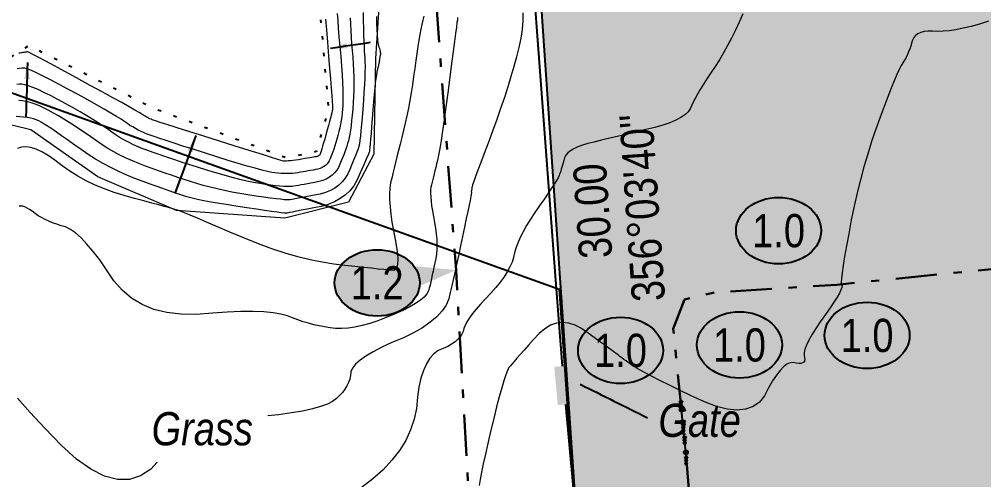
# Model space of a CAD drawing. Extents: x -19176 to -17597, y 5652440 to 5654285.
# Drawn here: x -17843.51 to -17814.41, y 5653126.6 to 5653140.48 of the extents above; entities that cross this region are included whole.
import ezdxf
from ezdxf.enums import TextEntityAlignment as Align

# ---------------------------------------------------------------- set-up
doc = ezdxf.new("R2010")
doc.units = 0
doc.header["$LTSCALE"] = 5
doc.linetypes.add('CENTERLINEX3', pattern=[5, 2.5, -1, 0.5, -1])
doc.linetypes.add('foc-TOPO', pattern=[1, 0.2, -0.8])
for name, color, linetype in [('AS-FENCE', 48, 'foc-FENCE'), ('AS-FENCE-DASH', 48, 'foc-FENCE-DASH'), ('AS-PIPE-AG-CLIENT LOW PRESSURE', 182, 'Continuous'), ('AS-SYMBOL', 7, 'Continuous'), ('F-RW', 190, 'Continuous'), ('L-BD1', 253, 'Continuous'), ('P-ELEVATION', 7, 'Continuous'), ('P-PROPOSED', 10, 'Continuous'), ('P-PROPOSED-H', 21, 'Continuous'), ('T-BUSH-T', 110, 'Continuous'), ('T-LOW-AREA', 48, 'foc-TOPO')]:
    doc.layers.add(name, color=color, linetype=linetype)
for name, color, linetype, lineweight in [('AS-GENERAL', 48, 'Continuous', 18), ('T-ELEVATION', 48, 'Continuous', 18), ('T-TEXT', 48, 'Continuous', 18)]:
    doc.layers.add(name, color=color, linetype=linetype, lineweight=lineweight)
for name, color, linetype, lineweight, true_color in [('C-TOPO-MAJR', 7, 'Continuous', 15, 0xd3aa5f), ('C-TOPO-MINR', 7, 'Continuous', 13, 0xe9d5af), ('EXISTING PIPE IP', 7, 'CENTERLINEX3', 30, 0x3800e0)]:
    doc.layers.add(name, color=color, linetype=linetype, lineweight=lineweight, true_color=true_color)
doc.styles.add('0.50', font='ARIALN.TTF', dxfattribs={"height": 0.5})
doc.styles.add('1.0', font='ARIALN.TTF', dxfattribs={"height": 1})
doc.styles.add('80', font='ARIALN.TTF', dxfattribs={"height": 10})
doc.styles.add('80L', font='ARIALN.TTF', dxfattribs={"height": 10})
doc.styles.add('foc-LtypeFont', font='ARIALN.TTF', dxfattribs={"height": 7.35})
doc.linetypes.add('foc-FENCE', pattern='A,10,-1,["X",foc-LtypeFont,S=0.2,R=0,X=-0.625,Y=-0.75],-1.24', length=12.24)
doc.linetypes.add('foc-FENCE-DASH', pattern='A,0.5,-0.5,1,-0.5,1,-0.5,1,-0.5,1,-0.5,["X",foc-LtypeFont,S=0.2,R=0,X=-0.625,Y=-0.75],-0.5', length=7.5)
doc.dimstyles.new('Compass 250', dxfattribs={"dimscale": 0.25, "dimtxt": 0.45, "dimasz": 2, "dimexe": 0.2, "dimexo": 0.0625, "dimgap": 0.5, "dimtad": 0, "dimtih": 1, "dimtoh": 1, "dimzin": 0, "dimdsep": 46, "dimtxsty": '0.50', "dimcen": 0.1, "dimse1": 1, "dimse2": 1, "dimclrd": 256, "dimclrt": 256, "dimaunit": 1, "dimadec": 4, "dimazin": 0, "dimtfac": 0.06, "dimtofl": 0, "dimtmove": 0, "dimatfit": 0, "dimfxl": 0.2, "dimtolj": 1, "dimtzin": 0, "dimlwd": -1, "dimarcsym": 0})
doc.dimstyles.new('Compass 500', dxfattribs={"dimscale": 0.5, "dimtxt": 0.9, "dimasz": 2, "dimexe": 0.2, "dimexo": 0.0625, "dimgap": 0.5, "dimtad": 0, "dimtih": 1, "dimtoh": 1, "dimzin": 0, "dimdsep": 46, "dimtxsty": '1.0', "dimcen": 0.1, "dimse1": 1, "dimse2": 1, "dimclrd": 256, "dimclrt": 256, "dimaunit": 1, "dimadec": 4, "dimazin": 0, "dimtfac": 0.06, "dimtofl": 0, "dimtmove": 0, "dimatfit": 0, "dimfxl": 0.2, "dimtolj": 1, "dimtzin": 0, "dimlwd": -1, "dimarcsym": 0})

# ---------------------------------------------------------------- blocks, each defined once
blk = doc.blocks.new('VALVE')
h = blk.add_hatch(color=255)
h.dxf.hatch_style = 1
edge = h.paths.add_edge_path()
edge.add_line((-0.33, 0.24), (-1.2, 0.59))
edge.add_line((-1.2, 0.59), (-1.2, -0.59))
edge.add_line((-1.2, -0.59), (-0.33, -0.24))
edge.add_arc((0, 0), 0.411, 215.8775, 324.1225)
edge.add_line((0.33, -0.24), (1.2, -0.59))
edge.add_line((1.2, -0.59), (1.2, 0.59))
edge.add_line((1.2, 0.59), (0.33, 0.24))
edge.add_arc((0, 0), 0.411, 35.8775, 144.1225)
at = {"color": 48}
for p, q in [((-1.1, 0.44), (-1.1, -0.44)), ((-0.29, 0.12), (-1.1, 0.44)), ((0.29, 0.12), (1.1, 0.44)), ((1.1, 0.44), (1.1, -0.44)), ((-1.1, -0.44), (-0.29, -0.12)), ((1.1, -0.44), (0.29, -0.12))]:
    blk.add_line(p, q, dxfattribs=at)
for radius in [0.311, 0.11]:
    blk.add_circle((0, 0), radius, dxfattribs=at)
blk = doc.blocks.new('RISER')
h = blk.add_hatch(color=255)
h.dxf.hatch_style = 1
edge = h.paths.add_edge_path()
edge.add_arc((0, 0), 0.7, 0, 360)
blk.add_hatch(color=13).paths.add_polyline_path([(0.58, -0.15), (-0.58, -0.15, 0.774597)])
at = {"color": 13}
blk.add_line((-0.58, -0.15), (0.58, -0.15), dxfattribs=at)
blk.add_circle((0, 0), 0.6, dxfattribs=at)
blk = doc.blocks.new('Flange')
at = {"layer": 'AS-GENERAL'}
h = blk.add_hatch(color=256, dxfattribs=at)
h.dxf.hatch_style = 1
h.paths.add_polyline_path([(-0.22, 0.04), (0.23, 0.04), (0.23, -0.04), (-0.22, -0.04)])
blk.add_lwpolyline([(-0.22, 0.04), (0.23, 0.04), (0.23, -0.04), (-0.22, -0.04)], close=True, dxfattribs=at)
blk = doc.blocks.new('*U53')
at = {"layer": 'P-ELEVATION'}
h = blk.add_hatch(color=111, dxfattribs=at)
h.dxf.hatch_style = 1
edge = h.paths.add_edge_path()
edge.add_ellipse((0, 0), major_axis=(-12.83, 0), ratio=0.779302, start_angle=0, end_angle=360)
at = {"layer": 'P-ELEVATION', "color": 7, "flags": 128}
blk.add_lwpolyline([(0, 0, 12.5, 0, 0), (23.8, 3.84, 0, 0, 0)], format="xyseb", dxfattribs=at)
at = {"layer": 'P-ELEVATION', "color": 7}
blk.add_ellipse((0, 0), major_axis=(-12.83, 0), ratio=0.779302, dxfattribs=at)
at = {"layer": 'P-ELEVATION', "style": '80'}
blk.add_attdef('ELEVATION', text='', height=10, dxfattribs=at).set_placement((0, 0), align=Align.MIDDLE_CENTER)
blk = doc.blocks.new('*U85')
at = {"layer": 'P-ELEVATION'}
h = blk.add_hatch(color=111, dxfattribs=at)
h.dxf.hatch_style = 1
edge = h.paths.add_edge_path()
edge.add_ellipse((0, 0), major_axis=(-12.83, 0), ratio=0.779302, start_angle=0, end_angle=360)
at = {"layer": 'P-ELEVATION', "color": 7, "flags": 128}
blk.add_lwpolyline([(0, 0, 12.5, 0, 0), (-16.55, 13.73, 0, 0, 0)], format="xyseb", dxfattribs=at)
at = {"layer": 'P-ELEVATION', "color": 7}
blk.add_ellipse((0, 0), major_axis=(-12.83, 0), ratio=0.779302, dxfattribs=at)
at = {"layer": 'P-ELEVATION', "style": '80'}
blk.add_attdef('ELEVATION', text='', height=10, dxfattribs=at).set_placement((0, 0), align=Align.MIDDLE_CENTER)
blk = doc.blocks.new('*U87')
at = {"layer": 'P-ELEVATION'}
h = blk.add_hatch(color=111, dxfattribs=at)
h.dxf.hatch_style = 1
edge = h.paths.add_edge_path()
edge.add_ellipse((0, 0), major_axis=(-12.83, 0), ratio=0.779302, start_angle=0, end_angle=360)
at = {"layer": 'P-ELEVATION', "color": 7, "flags": 128}
blk.add_lwpolyline([(0, 0, 12.5, 0, 0), (-19.26, -18.6, 0, 0, 0)], format="xyseb", dxfattribs=at)
at = {"layer": 'P-ELEVATION', "color": 7}
blk.add_ellipse((0, 0), major_axis=(-12.83, 0), ratio=0.779302, dxfattribs=at)
at = {"layer": 'P-ELEVATION', "style": '80'}
blk.add_attdef('ELEVATION', text='', height=10, dxfattribs=at).set_placement((0, 0), align=Align.MIDDLE_CENTER)
blk = doc.blocks.new('*U86')
at = {"layer": 'P-ELEVATION'}
h = blk.add_hatch(color=111, dxfattribs=at)
h.dxf.hatch_style = 1
edge = h.paths.add_edge_path()
edge.add_ellipse((0, 0), major_axis=(-12.83, 0), ratio=0.779302, start_angle=0, end_angle=360)
at = {"layer": 'P-ELEVATION', "color": 7, "flags": 128}
blk.add_lwpolyline([(0, 0, 12.5, 0, 0), (-9.15, 15.27, 0, 0, 0)], format="xyseb", dxfattribs=at)
at = {"layer": 'P-ELEVATION', "color": 7}
blk.add_ellipse((0, 0), major_axis=(-12.83, 0), ratio=0.779302, dxfattribs=at)
at = {"layer": 'P-ELEVATION', "style": '80'}
blk.add_attdef('ELEVATION', text='', height=10, dxfattribs=at).set_placement((0, 0), align=Align.MIDDLE_CENTER)
blk = doc.blocks.new('*U84')
at = {"layer": 'P-ELEVATION'}
h = blk.add_hatch(color=111, dxfattribs=at)
h.dxf.hatch_style = 1
edge = h.paths.add_edge_path()
edge.add_ellipse((0, 0), major_axis=(-12.83, 0), ratio=0.779302, start_angle=0, end_angle=360)
at = {"layer": 'P-ELEVATION', "color": 7, "flags": 128}
blk.add_lwpolyline([(0, 0, 12.5, 0, 0), (15.92, 6.54, 0, 0, 0)], format="xyseb", dxfattribs=at)
at = {"layer": 'P-ELEVATION', "color": 7}
blk.add_ellipse((0, 0), major_axis=(-12.83, 0), ratio=0.779302, dxfattribs=at)
at = {"layer": 'P-ELEVATION', "style": '80'}
blk.add_attdef('ELEVATION', text='', height=10, dxfattribs=at).set_placement((0, 0), align=Align.MIDDLE_CENTER)

msp = doc.modelspace()

# ---------------------------------------------------------------- hatches: boundary and pattern name
at = {"layer": 'P-PROPOSED-H'}
h = msp.add_hatch(color=256, dxfattribs=at)
h.dxf.hatch_style = 1
h.paths.add_polyline_path([(-17826.194, 5653118.235), (-17828.254, 5653148.165), (-17798.325, 5653150.225), (-17796.265, 5653120.296)])

# ---------------------------------------------------------------- linework, layer by layer
at = {"layer": 'AS-FENCE', "flags": 128}
msp.add_lwpolyline([(-17826.791, 5653126.348), (-17827.017, 5653128.874)], dxfattribs=at)
at = {"layer": 'AS-FENCE-DASH', "ltscale": 0.1, "flags": 128}
msp.add_lwpolyline([(-17827.12, 5653130.024), (-17827.331, 5653132.746), (-17828.493, 5653148.176), (-17813.022, 5653149.257), (-17798.608, 5653150.231), (-17797.454, 5653134.793), (-17796.392, 5653120.419), (-17811.233, 5653119.234), (-17826.186, 5653118.067)], dxfattribs=at)
at = {"layer": 'AS-GENERAL', "const_width": 0.5, "flags": 128}
msp.add_lwpolyline([(-17827.017, 5653128.874), (-17827.12, 5653130.024)], dxfattribs=at)
at = {"layer": 'AS-PIPE-AG-CLIENT LOW PRESSURE', "flags": 128}
msp.add_lwpolyline([(-17823.397, 5653127.429), (-17823.53, 5653128.711)], dxfattribs=at)
at = {"layer": 'C-TOPO-MAJR', "flags": 128}
for points in [[(-17831.308, 5653140.579), (-17831.333, 5653140.457), (-17831.364, 5653140.327), (-17831.395, 5653140.183), (-17831.426, 5653140.023), (-17831.457, 5653139.849), (-17831.488, 5653139.659), (-17831.52, 5653139.455), (-17831.551, 5653139.236), (-17831.583, 5653139.002), (-17831.615, 5653138.753), (-17831.65, 5653138.508), (-17831.687, 5653138.268), (-17831.728, 5653138.033), (-17831.771, 5653137.801), (-17831.817, 5653137.575), (-17831.866, 5653137.352), (-17831.918, 5653137.135), (-17831.972, 5653136.921), (-17832.024, 5653136.717), (-17832.073, 5653136.523), (-17832.119, 5653136.337), (-17832.162, 5653136.161), (-17832.203, 5653135.995), (-17832.241, 5653135.838), (-17832.276, 5653135.69), (-17832.308, 5653135.551), (-17832.329, 5653135.396), (-17832.339, 5653135.224), (-17832.339, 5653135.036), (-17832.327, 5653134.831), (-17832.304, 5653134.609), (-17832.271, 5653134.371), (-17832.226, 5653134.116), (-17832.171, 5653133.845), (-17832.131, 5653133.608), (-17832.106, 5653133.406), (-17832.096, 5653133.238), (-17832.102, 5653133.104), (-17832.123, 5653133.005), (-17832.16, 5653132.941), (-17832.212, 5653132.911), (-17832.279, 5653132.915), (-17832.379, 5653132.924), (-17832.514, 5653132.936), (-17832.682, 5653132.953), (-17832.883, 5653132.975), (-17833.119, 5653133), (-17833.388, 5653133.029), (-17833.69, 5653133.063), (-17834.027, 5653133.101), (-17834.375, 5653133.157), (-17834.736, 5653133.232), (-17835.109, 5653133.325), (-17835.494, 5653133.436), (-17835.892, 5653133.566), (-17836.301, 5653133.714), (-17836.723, 5653133.881), (-17837.157, 5653134.065), (-17837.538, 5653134.227), (-17837.866, 5653134.366), (-17838.141, 5653134.483), (-17838.363, 5653134.576), (-17838.532, 5653134.646), (-17838.648, 5653134.693), (-17838.711, 5653134.718), (-17838.721, 5653134.719), (-17838.73, 5653134.72), (-17838.737, 5653134.722), (-17838.744, 5653134.723), (-17838.75, 5653134.724), (-17838.755, 5653134.725), (-17838.758, 5653134.725), (-17838.761, 5653134.726), (-17838.763, 5653134.727), (-17838.767, 5653134.728), (-17838.773, 5653134.73), (-17838.781, 5653134.733), (-17838.792, 5653134.737), (-17838.805, 5653134.742), (-17838.82, 5653134.747), (-17838.837, 5653134.754), (-17838.856, 5653134.761), (-17838.913, 5653134.778), (-17839.007, 5653134.805), (-17839.138, 5653134.841), (-17839.306, 5653134.887), (-17839.511, 5653134.943), (-17839.754, 5653135.008), (-17840.033, 5653135.083), (-17840.35, 5653135.167), (-17840.655, 5653135.263), (-17840.947, 5653135.369), (-17841.226, 5653135.486), (-17841.494, 5653135.614), (-17841.749, 5653135.752), (-17841.991, 5653135.901), (-17842.221, 5653136.061), (-17842.439, 5653136.232), (-17842.643, 5653136.372), (-17842.832, 5653136.483), (-17843.007, 5653136.563), (-17843.168, 5653136.614), (-17843.315, 5653136.634), (-17843.448, 5653136.624), (-17843.566, 5653136.584)], [(-17834.276, 5653140.482), (-17834.248, 5653140.161), (-17834.217, 5653139.791), (-17834.18, 5653139.373), (-17834.149, 5653139.003), (-17834.122, 5653138.682), (-17834.101, 5653138.409), (-17834.084, 5653138.185), (-17834.072, 5653138.008), (-17834.064, 5653137.88), (-17834.062, 5653137.801), (-17834.064, 5653137.77), (-17834.071, 5653137.724), (-17834.084, 5653137.664), (-17834.101, 5653137.589), (-17834.123, 5653137.5), (-17834.15, 5653137.397), (-17834.182, 5653137.279), (-17834.219, 5653137.147), (-17834.261, 5653137), (-17834.298, 5653136.869), (-17834.332, 5653136.755), (-17834.361, 5653136.657), (-17834.385, 5653136.576), (-17834.405, 5653136.51), (-17834.421, 5653136.461), (-17834.433, 5653136.429), (-17834.44, 5653136.412), (-17834.449, 5653136.397), (-17834.46, 5653136.384), (-17834.472, 5653136.372), (-17834.486, 5653136.362), (-17834.502, 5653136.353), (-17834.52, 5653136.346), (-17834.539, 5653136.341), (-17834.56, 5653136.336), (-17834.591, 5653136.331), (-17834.632, 5653136.324), (-17834.683, 5653136.315), (-17834.745, 5653136.305), (-17834.816, 5653136.294), (-17834.897, 5653136.281), (-17834.989, 5653136.266), (-17835.09, 5653136.25), (-17835.182, 5653136.236), (-17835.263, 5653136.225), (-17835.334, 5653136.216), (-17835.395, 5653136.21), (-17835.446, 5653136.206), (-17835.486, 5653136.204), (-17835.517, 5653136.205), (-17835.537, 5653136.208), (-17835.613, 5653136.229), (-17835.746, 5653136.268), (-17835.935, 5653136.326), (-17836.18, 5653136.401), (-17836.481, 5653136.495), (-17836.838, 5653136.607), (-17837.252, 5653136.737), (-17837.721, 5653136.885), (-17838.137, 5653137.017), (-17838.499, 5653137.131), (-17838.807, 5653137.229), (-17839.061, 5653137.311), (-17839.262, 5653137.375), (-17839.408, 5653137.423), (-17839.5, 5653137.454), (-17839.539, 5653137.469), (-17839.577, 5653137.484), (-17839.614, 5653137.501), (-17839.65, 5653137.518), (-17839.686, 5653137.537), (-17839.72, 5653137.557), (-17839.754, 5653137.579), (-17839.788, 5653137.601), (-17839.82, 5653137.624), (-17839.9, 5653137.673), (-17840.027, 5653137.746), (-17840.201, 5653137.845), (-17840.423, 5653137.969), (-17840.692, 5653138.118), (-17841.009, 5653138.292), (-17841.373, 5653138.49), (-17841.784, 5653138.714), (-17842.145, 5653138.91), (-17842.456, 5653139.078), (-17842.717, 5653139.218), (-17842.928, 5653139.33), (-17843.089, 5653139.414), (-17843.201, 5653139.47), (-17843.262, 5653139.498), (-17843.273, 5653139.498), (-17843.288, 5653139.497), (-17843.306, 5653139.495), (-17843.327, 5653139.492), (-17843.352, 5653139.488), (-17843.381, 5653139.484), (-17843.413, 5653139.478), (-17843.448, 5653139.471), (-17843.487, 5653139.464), (-17843.524, 5653139.458)]]:
    msp.add_lwpolyline(points, dxfattribs=at)
at = {"layer": 'C-TOPO-MINR', "flags": 128}
for points in [[(-17833.919, 5653140.657), (-17833.905, 5653140.447), (-17833.887, 5653140.211), (-17833.867, 5653139.951), (-17833.843, 5653139.665), (-17833.816, 5653139.355), (-17833.794, 5653139.07), (-17833.776, 5653138.809), (-17833.762, 5653138.573), (-17833.753, 5653138.363), (-17833.748, 5653138.177), (-17833.747, 5653138.016), (-17833.751, 5653137.88), (-17833.759, 5653137.769), (-17833.77, 5653137.658), (-17833.785, 5653137.546), (-17833.802, 5653137.434), (-17833.822, 5653137.322), (-17833.846, 5653137.209), (-17833.872, 5653137.096), (-17833.901, 5653136.983), (-17833.934, 5653136.869), (-17833.965, 5653136.763), (-17833.996, 5653136.663), (-17834.026, 5653136.571), (-17834.055, 5653136.485), (-17834.083, 5653136.407), (-17834.11, 5653136.336), (-17834.136, 5653136.272), (-17834.161, 5653136.215), (-17834.192, 5653136.163), (-17834.23, 5653136.117), (-17834.273, 5653136.076), (-17834.322, 5653136.04), (-17834.377, 5653136.01), (-17834.438, 5653135.985), (-17834.505, 5653135.965), (-17834.578, 5653135.951), (-17834.651, 5653135.937), (-17834.726, 5653135.924), (-17834.801, 5653135.91), (-17834.876, 5653135.897), (-17834.953, 5653135.884), (-17835.03, 5653135.871), (-17835.107, 5653135.858), (-17835.185, 5653135.846), (-17835.266, 5653135.837), (-17835.349, 5653135.831), (-17835.435, 5653135.829), (-17835.522, 5653135.83), (-17835.612, 5653135.835), (-17835.705, 5653135.843), (-17835.8, 5653135.854), (-17835.897, 5653135.868), (-17836.029, 5653135.896), (-17836.196, 5653135.937), (-17836.398, 5653135.99), (-17836.635, 5653136.057), (-17836.906, 5653136.137), (-17837.212, 5653136.229), (-17837.554, 5653136.335), (-17837.93, 5653136.454), (-17838.27, 5653136.562), (-17838.575, 5653136.659), (-17838.845, 5653136.746), (-17839.079, 5653136.823), (-17839.278, 5653136.889), (-17839.441, 5653136.944), (-17839.568, 5653136.989), (-17839.66, 5653137.023), (-17839.751, 5653137.06), (-17839.839, 5653137.1), (-17839.926, 5653137.142), (-17840.011, 5653137.187), (-17840.093, 5653137.235), (-17840.175, 5653137.285), (-17840.254, 5653137.339), (-17840.331, 5653137.395), (-17840.44, 5653137.466), (-17840.579, 5653137.552), (-17840.75, 5653137.654), (-17840.952, 5653137.771), (-17841.184, 5653137.903), (-17841.448, 5653138.05), (-17841.743, 5653138.212), (-17842.069, 5653138.39), (-17842.36, 5653138.545), (-17842.614, 5653138.679), (-17842.833, 5653138.789), (-17843.016, 5653138.878), (-17843.163, 5653138.944), (-17843.274, 5653138.989), (-17843.35, 5653139.01), (-17843.39, 5653139.01), (-17843.442, 5653139.006), (-17843.506, 5653138.999), (-17843.583, 5653138.989)], [(-17828.32, 5653140.68), (-17828.323, 5653140.432), (-17828.344, 5653140.175), (-17828.382, 5653139.909), (-17828.437, 5653139.634), (-17828.509, 5653139.351), (-17828.589, 5653139.058), (-17828.677, 5653138.756), (-17828.773, 5653138.445), (-17828.877, 5653138.125), (-17828.988, 5653137.795), (-17829.108, 5653137.456), (-17829.235, 5653137.108), (-17829.37, 5653136.751), (-17829.489, 5653136.435), (-17829.591, 5653136.162), (-17829.676, 5653135.931), (-17829.745, 5653135.742), (-17829.797, 5653135.595), (-17829.833, 5653135.49), (-17829.852, 5653135.428), (-17829.855, 5653135.407), (-17829.857, 5653135.389), (-17829.86, 5653135.372), (-17829.862, 5653135.358), (-17829.863, 5653135.346), (-17829.865, 5653135.336), (-17829.866, 5653135.328), (-17829.868, 5653135.322), (-17829.869, 5653135.318), (-17829.87, 5653135.314), (-17829.871, 5653135.311), (-17829.871, 5653135.307), (-17829.872, 5653135.304), (-17829.873, 5653135.301), (-17829.874, 5653135.298), (-17829.874, 5653135.295), (-17829.875, 5653135.293), (-17829.875, 5653135.29), (-17829.875, 5653135.286), (-17829.875, 5653135.282), (-17829.875, 5653135.278), (-17829.874, 5653135.273), (-17829.873, 5653135.267), (-17829.872, 5653135.261), (-17829.871, 5653135.255), (-17829.877, 5653135.213), (-17829.891, 5653135.136), (-17829.913, 5653135.023), (-17829.943, 5653134.875), (-17829.98, 5653134.692), (-17830.025, 5653134.473), (-17830.077, 5653134.219), (-17830.138, 5653133.93), (-17830.196, 5653133.652), (-17830.253, 5653133.387), (-17830.308, 5653133.135), (-17830.361, 5653132.894), (-17830.412, 5653132.666), (-17830.461, 5653132.45), (-17830.508, 5653132.246), (-17830.554, 5653132.054), (-17830.637, 5653131.868), (-17830.757, 5653131.689), (-17830.916, 5653131.515), (-17831.111, 5653131.347), (-17831.344, 5653131.185), (-17831.615, 5653131.03), (-17831.923, 5653130.88), (-17832.269, 5653130.736), (-17832.572, 5653130.596), (-17832.834, 5653130.461), (-17833.054, 5653130.33), (-17833.231, 5653130.204), (-17833.367, 5653130.081), (-17833.46, 5653129.963), (-17833.511, 5653129.85), (-17833.521, 5653129.74), (-17833.543, 5653129.634), (-17833.578, 5653129.53), (-17833.626, 5653129.429), (-17833.687, 5653129.33), (-17833.761, 5653129.235), (-17833.848, 5653129.142), (-17833.947, 5653129.053), (-17834.06, 5653128.965), (-17834.218, 5653128.884), (-17834.421, 5653128.808), (-17834.67, 5653128.739), (-17834.964, 5653128.674), (-17835.304, 5653128.616), (-17835.69, 5653128.563), (-17836.12, 5653128.516), (-17836.597, 5653128.475), (-17837.049, 5653128.4), (-17837.477, 5653128.291), (-17837.882, 5653128.148), (-17838.262, 5653127.971), (-17838.619, 5653127.76), (-17838.952, 5653127.515), (-17839.261, 5653127.237), (-17839.546, 5653126.924), (-17839.856, 5653126.715), (-17840.192, 5653126.61), (-17840.554, 5653126.609), (-17840.941, 5653126.711), (-17841.354, 5653126.917), (-17841.792, 5653127.227), (-17842.256, 5653127.64), (-17842.746, 5653128.157), (-17843.182, 5653128.63), (-17843.566, 5653129.058)], [(-17833.141, 5653140.686), (-17833.136, 5653140.44), (-17833.131, 5653140.214), (-17833.125, 5653140.011), (-17833.118, 5653139.829), (-17833.111, 5653139.669), (-17833.104, 5653139.531), (-17833.096, 5653139.414), (-17833.088, 5653139.319), (-17833.083, 5653139.202), (-17833.082, 5653139.063), (-17833.085, 5653138.902), (-17833.09, 5653138.719), (-17833.1, 5653138.514), (-17833.113, 5653138.288), (-17833.129, 5653138.039), (-17833.149, 5653137.769), (-17833.168, 5653137.526), (-17833.187, 5653137.311), (-17833.204, 5653137.124), (-17833.221, 5653136.965), (-17833.237, 5653136.834), (-17833.252, 5653136.731), (-17833.266, 5653136.656), (-17833.28, 5653136.608), (-17833.299, 5653136.549), (-17833.325, 5653136.479), (-17833.356, 5653136.397), (-17833.394, 5653136.305), (-17833.437, 5653136.2), (-17833.486, 5653136.085), (-17833.542, 5653135.958), (-17833.603, 5653135.82), (-17833.679, 5653135.694), (-17833.769, 5653135.582), (-17833.874, 5653135.483), (-17833.993, 5653135.396), (-17834.126, 5653135.323), (-17834.274, 5653135.263), (-17834.437, 5653135.215), (-17834.613, 5653135.181), (-17834.772, 5653135.15), (-17834.913, 5653135.123), (-17835.035, 5653135.1), (-17835.14, 5653135.08), (-17835.226, 5653135.064), (-17835.294, 5653135.052), (-17835.344, 5653135.043), (-17835.376, 5653135.038), (-17835.435, 5653135.038), (-17835.522, 5653135.044), (-17835.636, 5653135.055), (-17835.777, 5653135.071), (-17835.946, 5653135.093), (-17836.142, 5653135.12), (-17836.366, 5653135.152), (-17836.617, 5653135.19), (-17836.861, 5653135.23), (-17837.096, 5653135.274), (-17837.324, 5653135.319), (-17837.544, 5653135.368), (-17837.756, 5653135.419), (-17837.961, 5653135.474), (-17838.157, 5653135.53), (-17838.346, 5653135.59), (-17838.536, 5653135.651), (-17838.728, 5653135.715), (-17838.921, 5653135.78), (-17839.115, 5653135.846), (-17839.31, 5653135.915), (-17839.506, 5653135.985), (-17839.704, 5653136.058), (-17839.903, 5653136.132), (-17840.099, 5653136.212), (-17840.29, 5653136.297), (-17840.477, 5653136.389), (-17840.66, 5653136.486), (-17840.839, 5653136.59), (-17841.015, 5653136.699), (-17841.186, 5653136.814), (-17841.353, 5653136.935), (-17841.519, 5653137.052), (-17841.684, 5653137.164), (-17841.847, 5653137.271), (-17842.008, 5653137.374), (-17842.169, 5653137.473), (-17842.327, 5653137.567), (-17842.485, 5653137.656), (-17842.641, 5653137.741), (-17842.789, 5653137.815), (-17842.93, 5653137.879), (-17843.064, 5653137.932), (-17843.191, 5653137.974), (-17843.31, 5653138.005), (-17843.422, 5653138.025), (-17843.526, 5653138.035)], [(-17821.68, 5653140.651), (-17821.791, 5653140.396), (-17821.905, 5653140.151), (-17822.022, 5653139.914), (-17822.141, 5653139.687), (-17822.263, 5653139.469), (-17822.387, 5653139.26), (-17822.515, 5653139.06), (-17822.644, 5653138.869), (-17822.763, 5653138.691), (-17822.87, 5653138.524), (-17822.965, 5653138.37), (-17823.048, 5653138.227), (-17823.121, 5653138.097), (-17823.181, 5653137.979), (-17823.23, 5653137.873), (-17823.268, 5653137.779), (-17823.334, 5653137.688), (-17823.429, 5653137.601), (-17823.553, 5653137.518), (-17823.705, 5653137.439), (-17823.887, 5653137.363), (-17824.097, 5653137.291), (-17824.336, 5653137.222), (-17824.604, 5653137.158), (-17824.861, 5653137.095), (-17825.107, 5653137.036), (-17825.342, 5653136.979), (-17825.567, 5653136.925), (-17825.781, 5653136.874), (-17825.984, 5653136.825), (-17826.176, 5653136.779), (-17826.358, 5653136.736), (-17826.519, 5653136.688), (-17826.66, 5653136.636), (-17826.781, 5653136.579), (-17826.882, 5653136.518), (-17826.963, 5653136.453), (-17827.023, 5653136.383), (-17827.063, 5653136.308), (-17827.083, 5653136.23), (-17827.103, 5653136.155), (-17827.122, 5653136.086), (-17827.14, 5653136.021), (-17827.158, 5653135.961), (-17827.175, 5653135.906), (-17827.192, 5653135.855), (-17827.208, 5653135.809), (-17827.224, 5653135.768), (-17827.256, 5653135.705), (-17827.305, 5653135.621), (-17827.371, 5653135.515), (-17827.454, 5653135.387), (-17827.554, 5653135.238), (-17827.67, 5653135.067), (-17827.803, 5653134.875), (-17827.953, 5653134.661), (-17828.088, 5653134.457), (-17828.207, 5653134.263), (-17828.311, 5653134.078), (-17828.399, 5653133.903), (-17828.473, 5653133.738), (-17828.531, 5653133.583), (-17828.573, 5653133.437), (-17828.601, 5653133.301), (-17828.645, 5653133.161), (-17828.708, 5653133.017), (-17828.787, 5653132.868), (-17828.884, 5653132.714), (-17828.999, 5653132.556), (-17829.13, 5653132.394), (-17829.28, 5653132.228), (-17829.447, 5653132.057), (-17829.595, 5653131.897), (-17829.725, 5653131.747), (-17829.837, 5653131.609), (-17829.93, 5653131.48), (-17830.006, 5653131.363), (-17830.062, 5653131.256), (-17830.101, 5653131.16), (-17830.121, 5653131.075), (-17830.158, 5653130.992), (-17830.211, 5653130.913), (-17830.28, 5653130.836), (-17830.365, 5653130.762), (-17830.467, 5653130.691), (-17830.585, 5653130.623), (-17830.719, 5653130.557), (-17830.87, 5653130.494), (-17831.005, 5653130.397), (-17831.125, 5653130.266), (-17831.23, 5653130.1), (-17831.32, 5653129.899), (-17831.394, 5653129.664), (-17831.453, 5653129.395), (-17831.498, 5653129.091), (-17831.526, 5653128.753), (-17831.595, 5653128.423), (-17831.704, 5653128.102), (-17831.852, 5653127.789), (-17832.041, 5653127.486), (-17832.269, 5653127.19), (-17832.537, 5653126.904), (-17832.845, 5653126.626), (-17833.193, 5653126.357)], [(-17832.74, 5653140.57), (-17832.732, 5653140.356), (-17832.724, 5653140.169), (-17832.714, 5653140.009), (-17832.702, 5653139.877), (-17832.69, 5653139.772), (-17832.675, 5653139.695), (-17832.66, 5653139.645), (-17832.647, 5653139.6), (-17832.636, 5653139.559), (-17832.627, 5653139.523), (-17832.621, 5653139.491), (-17832.617, 5653139.464), (-17832.616, 5653139.441), (-17832.617, 5653139.423), (-17832.62, 5653139.41), (-17832.623, 5653139.395), (-17832.627, 5653139.378), (-17832.63, 5653139.36), (-17832.633, 5653139.34), (-17832.636, 5653139.319), (-17832.64, 5653139.296), (-17832.643, 5653139.271), (-17832.646, 5653139.245), (-17832.651, 5653139.215), (-17832.657, 5653139.182), (-17832.665, 5653139.144), (-17832.674, 5653139.102), (-17832.684, 5653139.056), (-17832.696, 5653139.006), (-17832.71, 5653138.953), (-17832.724, 5653138.895), (-17832.74, 5653138.811), (-17832.756, 5653138.701), (-17832.772, 5653138.564), (-17832.79, 5653138.401), (-17832.807, 5653138.211), (-17832.826, 5653137.995), (-17832.845, 5653137.752), (-17832.865, 5653137.483), (-17832.883, 5653137.246), (-17832.899, 5653137.041), (-17832.913, 5653136.867), (-17832.925, 5653136.726), (-17832.935, 5653136.616), (-17832.943, 5653136.538), (-17832.949, 5653136.492), (-17832.953, 5653136.477), (-17832.966, 5653136.442), (-17832.989, 5653136.387), (-17833.022, 5653136.311), (-17833.063, 5653136.214), (-17833.114, 5653136.097), (-17833.175, 5653135.959), (-17833.245, 5653135.801), (-17833.324, 5653135.622), (-17833.422, 5653135.46), (-17833.539, 5653135.315), (-17833.674, 5653135.186), (-17833.828, 5653135.075), (-17834.001, 5653134.98), (-17834.192, 5653134.902), (-17834.402, 5653134.84), (-17834.631, 5653134.796), (-17834.832, 5653134.757), (-17835.006, 5653134.723), (-17835.152, 5653134.694), (-17835.271, 5653134.672), (-17835.362, 5653134.654), (-17835.426, 5653134.642), (-17835.462, 5653134.635), (-17835.471, 5653134.634), (-17835.519, 5653134.639), (-17835.608, 5653134.65), (-17835.736, 5653134.668), (-17835.905, 5653134.692), (-17836.113, 5653134.722), (-17836.361, 5653134.758), (-17836.649, 5653134.801), (-17836.977, 5653134.851), (-17837.276, 5653134.898), (-17837.546, 5653134.942), (-17837.787, 5653134.984), (-17837.999, 5653135.024), (-17838.181, 5653135.061), (-17838.335, 5653135.096), (-17838.459, 5653135.128), (-17838.554, 5653135.158), (-17838.669, 5653135.196), (-17838.804, 5653135.242), (-17838.958, 5653135.296), (-17839.132, 5653135.358), (-17839.326, 5653135.428), (-17839.539, 5653135.506), (-17839.772, 5653135.592), (-17840.025, 5653135.686), (-17840.272, 5653135.787), (-17840.515, 5653135.896), (-17840.753, 5653136.012), (-17840.985, 5653136.136), (-17841.212, 5653136.267), (-17841.435, 5653136.406), (-17841.652, 5653136.552), (-17841.864, 5653136.706), (-17842.059, 5653136.845), (-17842.236, 5653136.97), (-17842.395, 5653137.08), (-17842.537, 5653137.176), (-17842.661, 5653137.258), (-17842.767, 5653137.325), (-17842.855, 5653137.378), (-17842.926, 5653137.417), (-17843.004, 5653137.45), (-17843.089, 5653137.479), (-17843.18, 5653137.503), (-17843.278, 5653137.521), (-17843.383, 5653137.535), (-17843.495, 5653137.544), (-17843.614, 5653137.547)], [(-17833.531, 5653140.528), (-17833.522, 5653140.334), (-17833.512, 5653140.138), (-17833.499, 5653139.94), (-17833.485, 5653139.741), (-17833.47, 5653139.54), (-17833.452, 5653139.337), (-17833.439, 5653139.136), (-17833.429, 5653138.936), (-17833.423, 5653138.738), (-17833.422, 5653138.541), (-17833.424, 5653138.346), (-17833.43, 5653138.152), (-17833.44, 5653137.96), (-17833.454, 5653137.769), (-17833.469, 5653137.592), (-17833.486, 5653137.429), (-17833.503, 5653137.279), (-17833.522, 5653137.144), (-17833.541, 5653137.022), (-17833.562, 5653136.914), (-17833.584, 5653136.819), (-17833.607, 5653136.739), (-17833.632, 5653136.656), (-17833.66, 5653136.571), (-17833.691, 5653136.484), (-17833.724, 5653136.395), (-17833.76, 5653136.304), (-17833.798, 5653136.21), (-17833.839, 5653136.115), (-17833.882, 5653136.017), (-17833.936, 5653135.929), (-17833.999, 5653135.849), (-17834.073, 5653135.779), (-17834.157, 5653135.718), (-17834.252, 5653135.667), (-17834.356, 5653135.624), (-17834.471, 5653135.59), (-17834.596, 5653135.566), (-17834.712, 5653135.544), (-17834.819, 5653135.523), (-17834.918, 5653135.505), (-17835.008, 5653135.488), (-17835.089, 5653135.474), (-17835.162, 5653135.461), (-17835.225, 5653135.451), (-17835.281, 5653135.442), (-17835.351, 5653135.438), (-17835.435, 5653135.438), (-17835.535, 5653135.442), (-17835.65, 5653135.451), (-17835.779, 5653135.464), (-17835.924, 5653135.481), (-17836.083, 5653135.503), (-17836.257, 5653135.529), (-17836.445, 5653135.563), (-17836.646, 5653135.605), (-17836.861, 5653135.655), (-17837.089, 5653135.712), (-17837.331, 5653135.778), (-17837.587, 5653135.851), (-17837.855, 5653135.933), (-17838.138, 5653136.022), (-17838.403, 5653136.107), (-17838.652, 5653136.187), (-17838.883, 5653136.263), (-17839.097, 5653136.335), (-17839.294, 5653136.402), (-17839.474, 5653136.465), (-17839.636, 5653136.523), (-17839.782, 5653136.577), (-17839.925, 5653136.636), (-17840.064, 5653136.698), (-17840.201, 5653136.765), (-17840.335, 5653136.837), (-17840.466, 5653136.912), (-17840.595, 5653136.992), (-17840.72, 5653137.076), (-17840.842, 5653137.165), (-17840.979, 5653137.259), (-17841.131, 5653137.358), (-17841.298, 5653137.463), (-17841.48, 5653137.572), (-17841.677, 5653137.688), (-17841.888, 5653137.808), (-17842.114, 5653137.934), (-17842.355, 5653138.066), (-17842.574, 5653138.18), (-17842.772, 5653138.279), (-17842.949, 5653138.361), (-17843.103, 5653138.426), (-17843.236, 5653138.475), (-17843.348, 5653138.507), (-17843.438, 5653138.523), (-17843.507, 5653138.522), (-17843.592, 5653138.516)], [(-17830.287, 5653140.532), (-17830.289, 5653140.48), (-17830.294, 5653140.459), (-17830.306, 5653140.381), (-17830.325, 5653140.247), (-17830.351, 5653140.057), (-17830.383, 5653139.81), (-17830.423, 5653139.507), (-17830.47, 5653139.148), (-17830.523, 5653138.732), (-17830.584, 5653138.26), (-17830.64, 5653137.834), (-17830.693, 5653137.453), (-17830.741, 5653137.117), (-17830.785, 5653136.827), (-17830.825, 5653136.582), (-17830.861, 5653136.382), (-17830.893, 5653136.228), (-17830.92, 5653136.12), (-17830.947, 5653136.016), (-17830.972, 5653135.917), (-17830.995, 5653135.822), (-17831.017, 5653135.733), (-17831.038, 5653135.648), (-17831.057, 5653135.568), (-17831.075, 5653135.493), (-17831.091, 5653135.422), (-17831.101, 5653135.338), (-17831.104, 5653135.239), (-17831.1, 5653135.127), (-17831.09, 5653135.001), (-17831.073, 5653134.862), (-17831.049, 5653134.708), (-17831.019, 5653134.541), (-17830.982, 5653134.359), (-17830.953, 5653134.185), (-17830.932, 5653134.016), (-17830.919, 5653133.854), (-17830.914, 5653133.698), (-17830.917, 5653133.548), (-17830.928, 5653133.405), (-17830.948, 5653133.268), (-17830.975, 5653133.138), (-17831.001, 5653133.013), (-17831.027, 5653132.894), (-17831.051, 5653132.78), (-17831.075, 5653132.671), (-17831.098, 5653132.568), (-17831.12, 5653132.471), (-17831.142, 5653132.379), (-17831.162, 5653132.293), (-17831.214, 5653132.203), (-17831.296, 5653132.11), (-17831.41, 5653132.014), (-17831.554, 5653131.915), (-17831.729, 5653131.813), (-17831.936, 5653131.708), (-17832.173, 5653131.6), (-17832.441, 5653131.488), (-17832.697, 5653131.393), (-17832.94, 5653131.314), (-17833.171, 5653131.251), (-17833.389, 5653131.205), (-17833.595, 5653131.175), (-17833.788, 5653131.161), (-17833.968, 5653131.163), (-17834.136, 5653131.182), (-17834.303, 5653131.207), (-17834.467, 5653131.238), (-17834.63, 5653131.274), (-17834.792, 5653131.317), (-17834.952, 5653131.365), (-17835.11, 5653131.419), (-17835.266, 5653131.479), (-17835.421, 5653131.545), (-17835.619, 5653131.598), (-17835.858, 5653131.637), (-17836.14, 5653131.662), (-17836.464, 5653131.674), (-17836.83, 5653131.672), (-17837.238, 5653131.656), (-17837.689, 5653131.627), (-17838.182, 5653131.584), (-17838.64, 5653131.589), (-17839.064, 5653131.64), (-17839.453, 5653131.738), (-17839.808, 5653131.883), (-17840.128, 5653132.075), (-17840.414, 5653132.314), (-17840.665, 5653132.599), (-17840.882, 5653132.932), (-17841.089, 5653133.228), (-17841.286, 5653133.486), (-17841.472, 5653133.708), (-17841.649, 5653133.892), (-17841.815, 5653134.04), (-17841.972, 5653134.15), (-17842.118, 5653134.224), (-17842.255, 5653134.26), (-17842.385, 5653134.301), (-17842.509, 5653134.345), (-17842.627, 5653134.393), (-17842.738, 5653134.445), (-17842.844, 5653134.502), (-17842.943, 5653134.562), (-17843.036, 5653134.625), (-17843.122, 5653134.693), (-17843.203, 5653134.749), (-17843.278, 5653134.793), (-17843.348, 5653134.825), (-17843.412, 5653134.845), (-17843.47, 5653134.853), (-17843.523, 5653134.849)], [(-17814.268, 5653140.424), (-17814.539, 5653140.339), (-17814.793, 5653140.268), (-17815.03, 5653140.21), (-17815.249, 5653140.166), (-17815.451, 5653140.136), (-17815.636, 5653140.119), (-17815.804, 5653140.117), (-17815.954, 5653140.128), (-17816.088, 5653140.126), (-17816.207, 5653140.112), (-17816.31, 5653140.086), (-17816.397, 5653140.047), (-17816.468, 5653139.995), (-17816.523, 5653139.931), (-17816.563, 5653139.854), (-17816.586, 5653139.764), (-17816.613, 5653139.676), (-17816.644, 5653139.588), (-17816.678, 5653139.502), (-17816.715, 5653139.416), (-17816.756, 5653139.332), (-17816.8, 5653139.248), (-17816.847, 5653139.166), (-17816.898, 5653139.084), (-17816.959, 5653138.967), (-17817.03, 5653138.816), (-17817.111, 5653138.629), (-17817.203, 5653138.406), (-17817.304, 5653138.149), (-17817.415, 5653137.857), (-17817.537, 5653137.529), (-17817.669, 5653137.166), (-17817.794, 5653136.797), (-17817.912, 5653136.42), (-17818.024, 5653136.037), (-17818.129, 5653135.647), (-17818.228, 5653135.25), (-17818.32, 5653134.846), (-17818.406, 5653134.435), (-17818.485, 5653134.017), (-17818.552, 5653133.648), (-17818.607, 5653133.329), (-17818.65, 5653133.059), (-17818.681, 5653132.839), (-17818.7, 5653132.667), (-17818.708, 5653132.545), (-17818.703, 5653132.473), (-17818.686, 5653132.449), (-17818.691, 5653132.401), (-17818.718, 5653132.327), (-17818.767, 5653132.229), (-17818.838, 5653132.106), (-17818.931, 5653131.957), (-17819.047, 5653131.783), (-17819.184, 5653131.585), (-17819.343, 5653131.361), (-17819.48, 5653131.157), (-17819.594, 5653130.973), (-17819.687, 5653130.808), (-17819.757, 5653130.663), (-17819.805, 5653130.537), (-17819.831, 5653130.431), (-17819.834, 5653130.345), (-17819.815, 5653130.278), (-17819.81, 5653130.222), (-17819.819, 5653130.178), (-17819.841, 5653130.144), (-17819.877, 5653130.121), (-17819.926, 5653130.109), (-17819.989, 5653130.109), (-17820.066, 5653130.119), (-17820.157, 5653130.14), (-17820.251, 5653130.129), (-17820.35, 5653130.084), (-17820.452, 5653130.007), (-17820.558, 5653129.897), (-17820.669, 5653129.755), (-17820.783, 5653129.579), (-17820.901, 5653129.371), (-17821.023, 5653129.129), (-17821.18, 5653128.942), (-17821.371, 5653128.808), (-17821.596, 5653128.729), (-17821.856, 5653128.703), (-17822.15, 5653128.73), (-17822.478, 5653128.812), (-17822.841, 5653128.947), (-17823.238, 5653129.136), (-17823.595, 5653129.307), (-17823.91, 5653129.461), (-17824.184, 5653129.596), (-17824.418, 5653129.714), (-17824.61, 5653129.813), (-17824.762, 5653129.895), (-17824.872, 5653129.958), (-17824.942, 5653130.004), (-17825.01, 5653130.05), (-17825.076, 5653130.095), (-17825.142, 5653130.141), (-17825.205, 5653130.186), (-17825.268, 5653130.231), (-17825.329, 5653130.276), (-17825.388, 5653130.321), (-17825.446, 5653130.365), (-17825.522, 5653130.422), (-17825.615, 5653130.491), (-17825.726, 5653130.573), (-17825.855, 5653130.666), (-17826.002, 5653130.771), (-17826.166, 5653130.889), (-17826.348, 5653131.019), (-17826.548, 5653131.161), (-17826.743, 5653131.262), (-17826.935, 5653131.322), (-17827.122, 5653131.342), (-17827.305, 5653131.32), (-17827.484, 5653131.258), (-17827.659, 5653131.155), (-17827.829, 5653131.011), (-17827.996, 5653130.826), (-17828.146, 5653130.659), (-17828.28, 5653130.509), (-17828.397, 5653130.377), (-17828.498, 5653130.263), (-17828.583, 5653130.166), (-17828.651, 5653130.087), (-17828.703, 5653130.026), (-17828.739, 5653129.982), (-17828.782, 5653129.895), (-17828.833, 5653129.763), (-17828.891, 5653129.588), (-17828.956, 5653129.369), (-17829.029, 5653129.106), (-17829.109, 5653128.799), (-17829.197, 5653128.448), (-17829.292, 5653128.053), (-17829.377, 5653127.694), (-17829.45, 5653127.37), (-17829.514, 5653127.082), (-17829.566, 5653126.829), (-17829.608, 5653126.611), (-17829.638, 5653126.429)]]:
    msp.add_lwpolyline(points, dxfattribs=at)
at = {"layer": 'EXISTING PIPE IP', "ltscale": 0.1, "flags": 128}
for points in [[(-17829.512, 5653114.847), (-17829.379, 5653116.949), (-17829.83, 5653123.901), (-17830.335, 5653132.921), (-17830.949, 5653141.199), (-17831.523, 5653146.755), (-17831.373, 5653149.865), (-17830.633, 5653150.535), (-17829.555, 5653151.226), (-17820.597, 5653151.59), (-17812.15, 5653152.012), (-17804.789, 5653152.494), (-17789.185, 5653153.655)], [(-17813.334, 5653133.035), (-17818.845, 5653132.479), (-17822.526, 5653132.25), (-17823.437, 5653132.037), (-17823.779, 5653131.155), (-17823.53, 5653128.711)], [(-17823.397, 5653127.429), (-17823.05, 5653122.906), (-17822.915, 5653118.615), (-17822.849, 5653115.648), (-17823.372, 5653114.651), (-17824.263, 5653114.352), (-17827.051, 5653114.413), (-17829.512, 5653114.847), (-17838.026, 5653117.8), (-17838.347, 5653117.93)]]:
    msp.add_lwpolyline(points, dxfattribs=at)
at = {"layer": 'F-RW'}
for p, q in [((-17870.885, 5653147.982), (-17827.22, 5653132.345)), ((-17827.22, 5653132.345), (-17826.239, 5653118.244))]:
    msp.add_line(p, q, dxfattribs=at)
at = {"layer": 'P-PROPOSED'}
msp.add_lwpolyline([(-17826.194, 5653118.235), (-17828.254, 5653148.165), (-17798.325, 5653150.225), (-17796.265, 5653120.296)], close=True, dxfattribs=at)
at = {"layer": 'T-ELEVATION', "ltscale": 0.1, "flags": 128}
msp.add_lwpolyline([(-17832.586, 5653142.082), (-17832.767, 5653139.303), (-17832.811, 5653136.42), (-17833.583, 5653134.967), (-17835.506, 5653134.484), (-17838.767, 5653134.719), (-17841.141, 5653135.732), (-17843.164, 5653137.146), (-17844.239, 5653137.41), (-17846.151, 5653136.205), (-17849.189, 5653133.093), (-17852.515, 5653130.955)], dxfattribs=at)
at = {"layer": 'T-LOW-AREA', "ltscale": 0.1, "flags": 128}
msp.add_lwpolyline([(-17853.046, 5653134.9), (-17848.446, 5653137.231), (-17846.15, 5653138.814), (-17845.581, 5653141.471), (-17844.742, 5653146.373), (-17844.357, 5653149.4), (-17842.421, 5653150.059), (-17840.235, 5653148.545), (-17837.932, 5653145.458), (-17834.507, 5653141.455), (-17834.184, 5653137.77), (-17834.553, 5653136.492), (-17835.443, 5653136.297), (-17839.452, 5653137.79), (-17843.228, 5653139.688), (-17845.484, 5653138.257), (-17847.941, 5653136.223), (-17852.451, 5653133.556)], dxfattribs=at)

# ---------------------------------------------------------------- block references
at = {"xscale": 0.1000155304115623, "yscale": 0.1000155304115623, "zscale": 0.1000155304115623}
for name, p, values in [('*U87', (-17820.6, 5653134.11), {'ELEVATION': '1.0'}), ('*U53', (-17832.715, 5653132.537), {'ELEVATION': '1.2'}), ('*U86', (-17817.93, 5653130.952), {'ELEVATION': '1.0'}), ('*U85', (-17821.781, 5653130.665), {'ELEVATION': '1.0'}), ('*U84', (-17825.371, 5653130.501), {'ELEVATION': '1.0'})]:
    msp.add_blockref(name, p, dxfattribs=at).add_auto_attribs(values)
at = {"layer": 'AS-SYMBOL'}
for name, p, xscale, yscale, zscale, rotation in [('VALVE', (-17823.548, 5653128.866), 0.1, 0.1, 0.1, 90), ('Flange', (-17823.496, 5653128.391), 0.2, 0.2, 0.2, 180), ('VALVE', (-17823.475, 5653128.175), 0.1, 0.1, 0.1, 90), ('Flange', (-17823.454, 5653127.98), 0.2, 0.2, 0.2, 180), ('VALVE', (-17823.435, 5653127.8), 0.1, 0.1, 0.1, 90), ('VALVE', (-17823.39, 5653127.185), 0.1, 0.1, 0.1, 90)]:
    msp.add_blockref(name, p, dxfattribs=dict(at, xscale=xscale, yscale=yscale, zscale=zscale, rotation=rotation))
at = {"layer": 'AS-SYMBOL', "xscale": 0.1, "yscale": 0.1, "zscale": 0.1}
for p in [(-17823.53, 5653128.711), (-17823.397, 5653127.429)]:
    msp.add_blockref('RISER', p, dxfattribs=at)

# ---------------------------------------------------------------- texts
at = {"layer": 'L-BD1', "insert": (-17826.712, 5653134.668), "char_height": 1, "width": 2.73383, "attachment_point": 2, "rotation": 93.9389, "line_spacing_factor": 0.9, "style": '80L', "bg_fill": 1, "box_fill_scale": 1.15, "bg_fill_color": 21, "bg_fill_transparency": 0}
msp.add_mtext("30.00 356°03'40''", dxfattribs=at)
at = {"layer": 'T-TEXT', "insert": (-17824.225, 5653128.895), "char_height": 1, "attachment_point": 1, "style": '80L', "bg_fill": 1, "box_fill_scale": 1.15, "bg_fill_color": 21, "bg_fill_transparency": 0}
msp.add_mtext_dynamic_manual_height_columns('{\\fArial Narrow|b0|i1|c0|p34;Gate}', width=2.46566, gutter_width=50, heights=[0], dxfattribs=at)

# ---------------------------------------------------------------- leaders
at = {"layer": 'T-ELEVATION', "path_type": 1}
for points in [[(-17834.121, 5653139.61), (-17832.92, 5653139.789)], [(-17843.267, 5653139.177), (-17843.317, 5653137.54)], [(-17838.185, 5653136.98), (-17838.817, 5653135.23)]]:
    msp.add_leader(points, dimstyle='Compass 250', override={"dimgap": 0.5, "dimtad": 0, "dimclrd": 256}, dxfattribs=at)
at = {"layer": 'T-TEXT', "path_type": 1}
msp.add_leader([(-17826.586, 5653129.48), (-17824.555, 5653128.47)], dimstyle='Compass 500', override={"dimgap": 0.5, "dimtad": 0}, dxfattribs=at)

# ---------------------------------------------------------------- next in the draw order: texts
at = {"layer": 'T-BUSH-T', "insert": (-17839.581, 5653128.64), "char_height": 1, "attachment_point": 1, "style": '80L', "bg_fill": 2}
msp.add_mtext_dynamic_manual_height_columns('\\pi0.060593;{\\fArial Narrow|b0|i1|c0|p34;Grass}', width=3.06321, gutter_width=50, heights=[0], dxfattribs=at)

doc.saveas('drawing.dxf')
